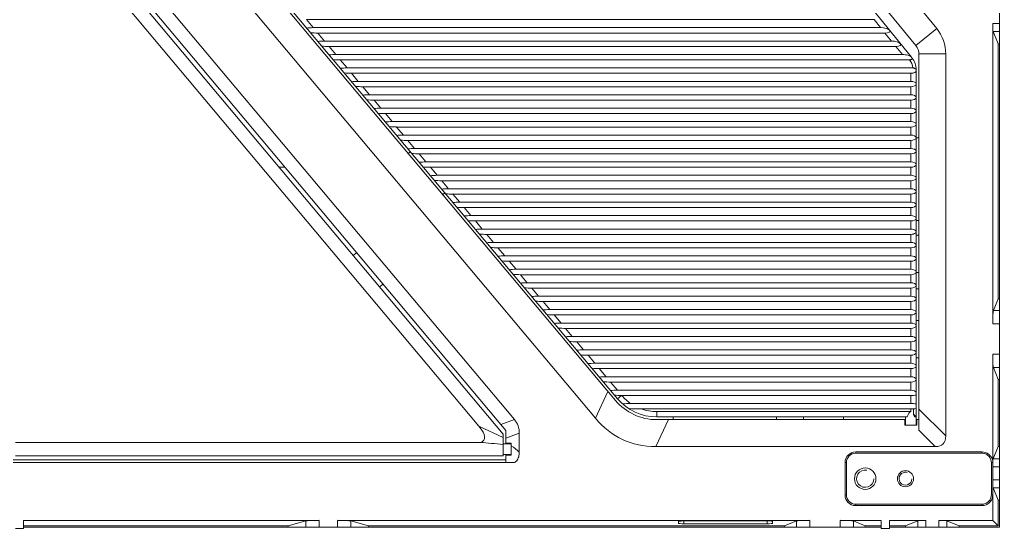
# Model space of a CAD drawing. Header units: millimetres. Extents: x 2185 to 26698, y 9658 to 17427.
# Drawn here: x 4788.9 to 5153.9, y 10597.3 to 10786.8 of the extents above; entities that cross this region are included whole.
import ezdxf

# ---------------------------------------------------------------- set-up
doc = ezdxf.new("R2010")
doc.units = ezdxf.units.MM
doc.linetypes.add('SLD-实线', pattern=[0])
doc.layers.add('文字层', color=8, linetype='SLD-实线', lineweight=15)

# ---------------------------------------------------------------- blocks, each defined once
blk = doc.blocks.new('76128193')
at = {"color": 7, "linetype": 'Continuous'}
for p, q in [((-3060.43, 2517.58), (-3060.43, 2106.28)), ((-3373.53, 2276.23), (-3210.92, 2082.44)), ((-3360.85, 2276.68), (-3203.43, 2089.07)), ((-3359.03, 2276.06), (-3202.67, 2089.72)), ((-3241.11, 2081.94), (-3395.93, 2266.44)), ((-3401.31, 2262.43), (-3245.28, 2076.48)), ((-3399.03, 2262.36), (-3244.28, 2077.93)), ((-3405.14, 2259.22), (-3254.31, 2079.47)), ((-3111.33, 2245.64), (-3091.55, 2221.27)), ((-3083.79, 2227.57), (-3099.75, 2247.24)), ((-3113.47, 2241.93), (-3093.18, 2216.93)), ((-3318.55, 2230.93), (-3107.12, 2230.93)), ((-3316.03, 2227.93), (-3318.55, 2230.93)), ((-3107.12, 2230.93), (-3104.69, 2227.93)), ((-3104.69, 2227.93), (-3316.03, 2227.93)), ((-3091.55, 2221.27), (-3083.79, 2227.57)), ((-3060.43, 2229.53), (-3062.93, 2229.53)), ((-3062.93, 2117.59), (-3062.93, 2229.53)), ((-3060.43, 2226.56), (-3062.79, 2226.56)), ((-3060.93, 2221.93), (-3062.79, 2226.56)), ((-3314.35, 2225.93), (-3103.06, 2225.93)), ((-3311.84, 2222.93), (-3314.35, 2225.93)), ((-3100.63, 2222.93), (-3311.84, 2222.93)), ((-3103.06, 2225.93), (-3100.63, 2222.93)), ((-3310.16, 2220.93), (-3099.01, 2220.93)), ((-3307.64, 2217.93), (-3310.16, 2220.93)), ((-3099.01, 2220.93), (-3096.57, 2217.93)), ((-3060.93, 2221.93), (-3060.43, 2221.93)), ((-3060.93, 2126.93), (-3060.93, 2221.93)), ((-3096.57, 2217.93), (-3307.64, 2217.93)), ((-3093.92, 2215.93), (-3305.96, 2215.93)), ((-3303.45, 2212.93), (-3305.96, 2215.93)), ((-3093, 2216.7), (-3093.18, 2216.93)), ((-3080.43, 2218.12), (-3090.43, 2218.12)), ((-3090.43, 2218.12), (-3090.43, 2078.01)), ((-3080.43, 2075.85), (-3080.43, 2218.12)), ((-3303.45, 2212.93), (-3092.67, 2212.93)), ((-3091.43, 2212.29), (-3091.43, 2091.93)), ((-3301.77, 2210.93), (-3093.43, 2210.93)), ((-3299.25, 2207.93), (-3301.77, 2210.93)), ((-3093.43, 2210.93), (-3093.43, 2207.93)), ((-3093.43, 2207.93), (-3299.25, 2207.93)), ((-3297.57, 2205.93), (-3093.43, 2205.93)), ((-3295.05, 2202.93), (-3297.57, 2205.93)), ((-3093.43, 2205.93), (-3093.43, 2202.93)), ((-3093.43, 2202.93), (-3295.05, 2202.93)), ((-3293.38, 2200.93), (-3093.43, 2200.93)), ((-3290.86, 2197.93), (-3293.38, 2200.93)), ((-3093.43, 2197.93), (-3290.86, 2197.93)), ((-3093.43, 2200.93), (-3093.43, 2197.93)), ((-3289.18, 2195.93), (-3093.43, 2195.93)), ((-3286.66, 2192.93), (-3289.18, 2195.93)), ((-3093.43, 2195.93), (-3093.43, 2192.93)), ((-3093.43, 2192.93), (-3286.66, 2192.93)), ((-3284.99, 2190.93), (-3093.43, 2190.93)), ((-3282.47, 2187.93), (-3284.99, 2190.93)), ((-3093.43, 2190.93), (-3093.43, 2187.93)), ((-3093.43, 2187.93), (-3282.47, 2187.93)), ((-3091.43, 2186.93), (-3090.43, 2186.93)), ((-3280.79, 2185.93), (-3093.43, 2185.93)), ((-3278.27, 2182.93), (-3280.79, 2185.93)), ((-3093.43, 2182.93), (-3278.27, 2182.93)), ((-3093.43, 2185.93), (-3093.43, 2182.93)), ((-3279.89, 2181.74), (-3280.65, 2181.1)), ((-3276.59, 2180.93), (-3093.43, 2180.93)), ((-3274.08, 2177.93), (-3276.59, 2180.93)), ((-3093.43, 2180.93), (-3093.43, 2177.93)), ((-3326.51, 2175.93), (-3328.73, 2175.93)), ((-3093.43, 2177.93), (-3274.08, 2177.93)), ((-3272.4, 2175.93), (-3093.43, 2175.93)), ((-3269.88, 2172.93), (-3272.4, 2175.93)), ((-3093.43, 2175.93), (-3093.43, 2172.93)), ((-3093.43, 2172.93), (-3269.88, 2172.93)), ((-3268.2, 2170.93), (-3093.43, 2170.93)), ((-3265.69, 2167.93), (-3268.2, 2170.93)), ((-3093.43, 2170.93), (-3093.43, 2167.93)), ((-3267.8, 2165.78), (-3267.03, 2166.42)), ((-3093.43, 2167.93), (-3265.69, 2167.93)), ((-3264.01, 2165.93), (-3093.43, 2165.93)), ((-3261.49, 2162.93), (-3264.01, 2165.93)), ((-3093.43, 2165.93), (-3093.43, 2162.93)), ((-3093.43, 2162.93), (-3261.49, 2162.93)), ((-3259.81, 2160.93), (-3093.43, 2160.93)), ((-3257.3, 2157.93), (-3259.81, 2160.93)), ((-3093.43, 2160.93), (-3093.43, 2157.93)), ((-3093.43, 2157.93), (-3257.3, 2157.93)), ((-3255.62, 2155.93), (-3093.43, 2155.93)), ((-3253.1, 2152.93), (-3255.62, 2155.93)), ((-3093.43, 2155.93), (-3093.43, 2152.93)), ((-3091.43, 2156.1), (-3090.43, 2156.1)), ((-3093.43, 2152.93), (-3253.1, 2152.93)), ((-3251.42, 2150.93), (-3093.43, 2150.93)), ((-3248.9, 2147.93), (-3251.42, 2150.93)), ((-3093.43, 2150.93), (-3093.43, 2147.93)), ((-3091.43, 2150.7), (-3090.43, 2150.7)), ((-3093.43, 2147.93), (-3248.9, 2147.93)), ((-3299.85, 2144.16), (-3301.15, 2143.07)), ((-3247.23, 2145.93), (-3093.43, 2145.93)), ((-3244.71, 2142.93), (-3247.23, 2145.93)), ((-3093.43, 2142.93), (-3244.71, 2142.93)), ((-3093.43, 2145.93), (-3093.43, 2142.93)), ((-3243.03, 2140.93), (-3093.43, 2140.93)), ((-3240.51, 2137.93), (-3243.03, 2140.93)), ((-3093.43, 2140.93), (-3093.43, 2137.93)), ((-3093.43, 2137.93), (-3240.51, 2137.93)), ((-3238.84, 2135.93), (-3093.43, 2135.93)), ((-3236.32, 2132.93), (-3238.84, 2135.93)), ((-3093.43, 2135.93), (-3093.43, 2132.93)), ((-3090.43, 2136.7), (-3091.43, 2136.7)), ((-3291.3, 2131.33), (-3290.04, 2132.46)), ((-3093.43, 2132.93), (-3236.32, 2132.93)), ((-3234.64, 2130.93), (-3093.43, 2130.93)), ((-3232.12, 2127.93), (-3234.64, 2130.93)), ((-3093.43, 2130.93), (-3093.43, 2127.93)), ((-3090.43, 2130.7), (-3091.43, 2130.7)), ((-3093.43, 2127.93), (-3232.12, 2127.93)), ((-3230.44, 2125.93), (-3093.43, 2125.93)), ((-3227.93, 2122.93), (-3230.44, 2125.93)), ((-3093.43, 2125.93), (-3093.43, 2122.93)), ((-3060.93, 2126.93), (-3062.69, 2122.54)), ((-3060.93, 2126.93), (-3060.43, 2126.93)), ((-3093.43, 2122.93), (-3227.93, 2122.93)), ((-3226.25, 2120.93), (-3093.43, 2120.93)), ((-3223.73, 2117.93), (-3226.25, 2120.93)), ((-3093.43, 2120.93), (-3093.43, 2117.93)), ((-3062.69, 2122.54), (-3060.43, 2122.54)), ((-3093.43, 2117.93), (-3223.73, 2117.93)), ((-3090.43, 2118.86), (-3091.43, 2118.86)), ((-3060.43, 2117.59), (-3062.93, 2117.59)), ((-3222.05, 2115.93), (-3093.43, 2115.93)), ((-3219.54, 2112.93), (-3222.05, 2115.93)), ((-3093.43, 2115.93), (-3093.43, 2112.93)), ((-3093.43, 2112.93), (-3219.54, 2112.93)), ((-3217.86, 2110.93), (-3093.43, 2110.93)), ((-3215.34, 2107.93), (-3217.86, 2110.93)), ((-3093.43, 2110.93), (-3093.43, 2107.93)), ((-3093.43, 2107.93), (-3215.34, 2107.93)), ((-3062.93, 2066.95), (-3062.93, 2106.31)), ((-3062.93, 2106.28), (-3060.43, 2106.28)), ((-3060.43, 2106.27), (-3060.43, 2041.93)), ((-3213.66, 2105.93), (-3093.43, 2105.93)), ((-3211.14, 2102.93), (-3213.66, 2105.93)), ((-3093.43, 2102.93), (-3211.14, 2102.93)), ((-3093.43, 2105.93), (-3093.43, 2102.93)), ((-3091.43, 2105), (-3090.43, 2105)), ((-3209.47, 2100.93), (-3093.43, 2100.93)), ((-3206.95, 2097.93), (-3209.47, 2100.93)), ((-3093.43, 2100.93), (-3093.43, 2097.93)), ((-3060.43, 2101.32), (-3062.69, 2101.32)), ((-3062.69, 2101.32), (-3060.93, 2096.93)), ((-3093.43, 2097.93), (-3206.95, 2097.93)), ((-3205.27, 2095.93), (-3093.43, 2095.93)), ((-3202.75, 2092.93), (-3205.27, 2095.93)), ((-3093.43, 2095.93), (-3093.43, 2092.93)), ((-3060.93, 2096.93), (-3060.43, 2096.93)), ((-3060.93, 2071.93), (-3060.93, 2096.93)), ((-3206.26, 2092.44), (-3210.92, 2082.44)), ((-3093.43, 2092.93), (-3202.75, 2092.93)), ((-3091.43, 2091.06), (-3091.43, 2091.93)), ((-3202.67, 2089.72), (-3201.22, 2090.93)), ((-3093.43, 2090.93), (-3201.08, 2090.93)), ((-3197.76, 2087.93), (-3093.43, 2087.93)), ((-3093.43, 2087.93), (-3093.43, 2090.93)), ((-3091.43, 2091.06), (-3091.43, 2079.93)), ((-3093.43, 2085.93), (-3193.86, 2085.93)), ((-3093.43, 2084.93), (-3188.11, 2084.93)), ((-3188.11, 2084.93), (-3188.11, 2082.93)), ((-3093.43, 2085.93), (-3093.43, 2084.93)), ((-3092.49, 2085.96), (-3092.49, 2083.99)), ((-3080.43, 2075.85), (-3090.43, 2085.85)), ((-3241.11, 2081.94), (-3246.11, 2080.12)), ((-3188.39, 2071.93), (-3183.72, 2081.93)), ((-3094.76, 2082.93), (-3188.11, 2082.93)), ((-3095.45, 2081.93), (-3188.11, 2081.93)), ((-3181.93, 2082.93), (-3181.93, 2081.93)), ((-3143.43, 2081.93), (-3143.43, 2082.93)), ((-3133.43, 2082.93), (-3133.43, 2081.93)), ((-3118.5, 2081.93), (-3118.5, 2082.93)), ((-3095.68, 2079.93), (-3095.68, 2081.93)), ((-3095.43, 2082.93), (-3095.43, 2079.93)), ((-3091.43, 2082.93), (-3092.49, 2083.99)), ((-3091.43, 2082.93), (-3092.11, 2082.93)), ((-3090.43, 2081.93), (-3091.43, 2081.93)), ((-3091.18, 2081.93), (-3091.18, 2079.93)), ((-3245.28, 2075.26), (-3254.31, 2079.47)), ((-3244.28, 2077.93), (-3244.28, 2073.18)), ((-3244.28, 2075.08), (-3239.28, 2076.9)), ((-3239.28, 2076.9), (-3239.28, 2069.85)), ((-3091.18, 2079.93), (-3095.68, 2079.93)), ((-3090.43, 2078.01), (-3084.36, 2071.93)), ((-3253.72, 2073.43), (-3426.99, 2073.43)), ((-3245.28, 2076.48), (-3245.28, 2068.43)), ((-3245.28, 2072.93), (-3242.28, 2072.93)), ((-3244.28, 2073.18), (-3242.28, 2073.18)), ((-3244.28, 2073.07), (-3242.28, 2073.07)), ((-3244.28, 2073.07), (-3244.28, 2072.93)), ((-3242.28, 2073.18), (-3242.28, 2068.68)), ((-3188.39, 2071.93), (-3084.36, 2071.93)), ((-3113.93, 2069.93), (-3066.94, 2069.93)), ((-3113.93, 2069.93), (-3113.93, 2069.43)), ((-3066.94, 2069.43), (-3066.94, 2069.93)), ((-3062.79, 2067.3), (-3060.93, 2071.93)), ((-3060.93, 2071.93), (-3060.43, 2071.93)), ((-3244.28, 2066.93), (-3429.66, 2066.93)), ((-3244.28, 2065.93), (-3429.66, 2065.93)), ((-3245.28, 2068.43), (-3426.99, 2068.43)), ((-3245.28, 2068.93), (-3242.28, 2068.93)), ((-3244.28, 2068.93), (-3244.28, 2068.79)), ((-3242.28, 2068.79), (-3244.28, 2068.79)), ((-3244.28, 2068.68), (-3242.28, 2068.68)), ((-3244.28, 2068.68), (-3244.28, 2065.93)), ((-3241.49, 2065.93), (-3241.33, 2065.95)), ((-3117.43, 2065.93), (-3117.93, 2065.93)), ((-3117.93, 2053.93), (-3117.93, 2065.93)), ((-3117.43, 2053.93), (-3117.43, 2065.93)), ((-3113.93, 2069.43), (-3066.94, 2069.43)), ((-3063.43, 2065.93), (-3063.43, 2053.93)), ((-3062.93, 2065.98), (-3062.93, 2066.95)), ((-3062.79, 2067.3), (-3060.43, 2067.3)), ((-3062.91, 2064.33), (-3060.43, 2064.33)), ((-3062.91, 2059.53), (-3062.91, 2064.33)), ((-3062.93, 2053.89), (-3062.93, 2059.53)), ((-3062.91, 2059.53), (-3060.43, 2059.53)), ((-3062.79, 2056.56), (-3060.43, 2056.56)), ((-3060.93, 2051.93), (-3062.79, 2056.56)), ((-3117.93, 2053.93), (-3117.43, 2053.93)), ((-3062.93, 2044.43), (-3062.93, 2053.89)), ((-3060.93, 2051.93), (-3060.43, 2051.93)), ((-3060.93, 2042.43), (-3060.93, 2051.93)), ((-3066.94, 2050.43), (-3113.93, 2050.43)), ((-3113.93, 2050.43), (-3113.93, 2049.93)), ((-3066.94, 2049.93), (-3113.93, 2049.93)), ((-3066.94, 2049.93), (-3066.94, 2050.43)), ((-3313.89, 2044.43), (-3423.93, 2044.43)), ((-3423.93, 2044.43), (-3423.93, 2041.43)), ((-3318.78, 2044.21), (-3325.43, 2042.43)), ((-3318.78, 2041.93), (-3318.78, 2044.21)), ((-3313.89, 2044.43), (-3313.89, 2041.93)), ((-3131.1, 2044.43), (-3306.98, 2044.43)), ((-3306.98, 2041.93), (-3306.98, 2044.43)), ((-3295.43, 2042.43), (-3302.09, 2044.21)), ((-3302.09, 2044.21), (-3302.09, 2041.93)), ((-3179.93, 2043.29), (-3179.93, 2044.09)), ((-3177.93, 2044.2), (-3146.93, 2044.2)), ((-3177.93, 2044.2), (-3177.93, 2043.17)), ((-3146.93, 2043.17), (-3146.93, 2044.2)), ((-3144.93, 2044.09), (-3144.93, 2043.29)), ((-3136.05, 2044.19), (-3140.43, 2042.43)), ((-3136.05, 2041.93), (-3136.05, 2044.19)), ((-3131.1, 2044.43), (-3131.1, 2041.93)), ((-3119.77, 2044.43), (-3104.43, 2044.43)), ((-3119.77, 2041.93), (-3119.77, 2044.43)), ((-3110.43, 2042.43), (-3114.82, 2044.19)), ((-3114.82, 2044.19), (-3114.82, 2041.93)), ((-3104.43, 2044.43), (-3104.43, 2041.43)), ((-3101.43, 2044.43), (-3087.83, 2044.43)), ((-3101.43, 2044.43), (-3101.43, 2041.43)), ((-3095.43, 2042.43), (-3090.8, 2044.28)), ((-3090.8, 2044.28), (-3090.8, 2041.93)), ((-3087.83, 2044.43), (-3087.83, 2041.93)), ((-3083.03, 2044.43), (-3062.93, 2044.43)), ((-3083.03, 2044.43), (-3083.03, 2041.93)), ((-3080.07, 2044.28), (-3075.43, 2042.43)), ((-3080.07, 2044.28), (-3080.07, 2041.93)), ((-3062.93, 2044.43), (-3060.93, 2042.43)), ((-3423.93, 2041.43), (-3426.93, 2041.43)), ((-3423.93, 2042.43), (-3325.43, 2042.43)), ((-3423.93, 2041.93), (-3104.43, 2041.93)), ((-3325.43, 2042.43), (-3325.43, 2041.93)), ((-3295.43, 2042.43), (-3140.43, 2042.43)), ((-3295.43, 2042.43), (-3295.43, 2041.93)), ((-3177.93, 2043.17), (-3146.93, 2043.17)), ((-3140.43, 2042.43), (-3140.43, 2041.93)), ((-3110.43, 2042.43), (-3104.43, 2042.43)), ((-3110.43, 2042.43), (-3110.43, 2041.93)), ((-3101.43, 2041.43), (-3104.43, 2041.43)), ((-3101.43, 2042.43), (-3095.43, 2042.43)), ((-3101.43, 2041.93), (-3060.43, 2041.93)), ((-3095.43, 2042.43), (-3095.43, 2041.93)), ((-3075.43, 2042.43), (-3060.93, 2042.43)), ((-3075.43, 2042.43), (-3075.43, 2041.93))]:
    blk.add_line(p, q, dxfattribs=at)
for centre, radius in [((-3110.43, 2059.93), 4), ((-3095.43, 2059.93), 3)]:
    blk.add_circle(centre, radius, dxfattribs=at)
for centre, radius, start, end in [((-3095.43, 2218.12), 15, 0, 39.0635), ((-3310.19, 2248), 27.07, 264.2966, 270.0705), ((-3095.43, 2218.12), 5, 0, 39.0635), ((-3098.43, 2212.29), 5.8, 6.3356, 38.8728), ((-3098.43, 2212.29), 7, 0, 39.0635), ((-3092.67, 2211.44), 1.49, 75.3897, 89.9511), ((-3188.11, 2101.93), 20, 220, 270), ((-3188.11, 2101.93), 19, 220, 270), ((-3201.08, 2118.44), 27.5, 269.6931, 270), ((-3188.11, 2101.93), 17, 220.3202, 235.4397), ((-3188.11, 2101.93), 17, 250.2499, 270), ((-3113.93, 2065.93), 4, 90.0031, 180), ((-3113.93, 2065.93), 3.5, 90.0091, 180), ((-3110.43, 2059.93), 3.2, 78.1353, 360), ((-3095.43, 2059.93), 2.4, 74.0896, 0), ((-3113.93, 2053.93), 4, 180, 269.9969), ((-3113.93, 2053.93), 3.5, 180, 269.9908)]:
    blk.add_arc(centre, radius, start, end, dxfattribs=at)
for centre, major_axis, ratio, start_param, end_param in [((-3315.19, 2226.93), (5.29, -0.16), 0.186515, 1.735928, 2.259526), ((-3103.88, 2226.93), (2.7, -0.34), 0.348247, -1.221391, 1.920201), ((-3062.76, 2229.53), (0, 3), 0.057143, -4.712389, -3.28349), ((-3315.19, 2226.93), (5.29, -0.16), 0.186515, -1.929264, -1.405665), ((-3311, 2221.93), (5.29, -0.16), 0.186515, 1.735928, 2.259526), ((-3099.82, 2221.93), (2.7, -0.34), 0.348247, -1.221391, 1.920201), ((-3306.8, 2216.93), (5.29, -0.16), 0.186515, -1.929264, -1.405665), ((-3095.76, 2216.93), (2.7, -0.34), 0.348247, 6.63259, 8.203387), ((-3302.61, 2211.93), (5.29, -0.16), 0.186515, 1.735928, 2.259526), ((-3302.61, 2211.93), (5.29, -0.16), 0.186515, -1.929264, -1.405665), ((-3298.41, 2206.93), (5.29, -0.16), 0.186515, 1.735928, 2.259526), ((-3298.41, 2206.93), (5.29, -0.16), 0.186515, -1.929264, -1.405665), ((-3093.43, 2206.93), (2, 0), 0.500007, -1.570796, 1.570796), ((-3294.22, 2201.93), (5.29, -0.16), 0.186515, 1.735928, 2.259526), ((-3294.22, 2201.93), (5.29, -0.16), 0.186515, -1.929264, -1.405665), ((-3093.43, 2201.93), (2, 0), 0.500007, -1.570796, 1.570796), ((-3290.02, 2196.93), (5.29, -0.16), 0.186515, 1.735928, 2.259526), ((-3093.43, 2196.93), (2, 0), 0.500007, -1.570796, 1.570796), ((-3290.02, 2196.93), (5.29, -0.16), 0.186515, -1.929264, -1.405665), ((-3285.82, 2191.93), (5.29, -0.16), 0.186515, 1.735928, 2.259526), ((-3285.82, 2191.93), (5.29, -0.16), 0.186515, -1.929264, -1.405665), ((-3093.43, 2191.93), (2, 0), 0.500007, -1.570796, 1.570796), ((-3281.63, 2186.93), (5.29, -0.16), 0.186515, 1.735928, 2.259526), ((-3093.43, 2186.93), (2, 0), 0.500007, -1.570796, 1.570796), ((-3281.63, 2186.93), (5.29, -0.16), 0.186515, -1.929264, -1.405665), ((-3277.43, 2181.93), (5.29, -0.16), 0.186515, 1.735928, 2.259526), ((-3093.43, 2181.93), (2, 0), 0.500007, -1.570796, 1.570796), ((-3277.43, 2181.93), (5.29, -0.16), 0.186515, -1.929264, -1.405665), ((-3273.24, 2176.93), (5.29, -0.16), 0.186515, 1.735928, 2.259526), ((-3273.24, 2176.93), (5.29, -0.16), 0.186515, -1.929264, -1.405665), ((-3093.43, 2176.93), (2, 0), 0.500007, -1.570796, 1.570796), ((-3269.04, 2171.93), (5.29, -0.16), 0.186515, 1.735928, 2.259526), ((-3093.43, 2171.93), (2, 0), 0.500007, -1.570796, 1.570796), ((-3269.04, 2171.93), (5.29, -0.16), 0.186515, -1.929264, -1.405665), ((-3264.85, 2166.93), (5.29, -0.16), 0.186515, 1.735928, 2.259526), ((-3264.85, 2166.93), (5.29, -0.16), 0.186515, -1.929264, -1.405665), ((-3093.43, 2166.93), (2, 0), 0.500007, -1.570796, 1.570796), ((-3260.65, 2161.93), (5.29, -0.16), 0.186515, 1.735928, 2.259526), ((-3260.65, 2161.93), (5.29, -0.16), 0.186515, -1.929264, -1.405665), ((-3093.43, 2161.93), (2, 0), 0.500007, -1.570796, 1.570796), ((-3256.46, 2156.93), (5.29, -0.16), 0.186515, 1.735928, 2.259526), ((-3093.43, 2156.93), (2, 0), 0.500007, -1.570796, 1.570796), ((-3256.46, 2156.93), (5.29, -0.16), 0.186515, -1.929264, -1.405665), ((-3252.26, 2151.93), (5.29, -0.16), 0.186515, 1.735928, 2.259526), ((-3252.26, 2151.93), (5.29, -0.16), 0.186515, -1.929264, -1.405665), ((-3093.43, 2151.93), (2, 0), 0.500007, 4.712389, 7.853982), ((-3248.07, 2146.93), (5.29, -0.16), 0.186515, 1.735928, 2.259526), ((-3093.43, 2146.93), (2, 0), 0.500007, -1.570796, 1.570796), ((-3248.07, 2146.93), (5.29, -0.16), 0.186515, -1.929264, -1.405665), ((-3243.87, 2141.93), (5.29, -0.16), 0.186515, 1.735928, 2.259526), ((-3093.43, 2141.93), (2, 0), 0.500007, -1.570796, 1.570796), ((-3243.87, 2141.93), (5.29, -0.16), 0.186515, -1.929264, -1.405665), ((-3239.67, 2136.93), (5.29, -0.16), 0.186515, 1.735928, 2.259526), ((-3239.67, 2136.93), (5.29, -0.16), 0.186515, -1.929264, -1.405665), ((-3093.43, 2136.93), (2, 0), 0.500007, -1.570796, 1.570796), ((-3235.48, 2131.93), (5.29, -0.16), 0.186515, 1.735928, 2.259526), ((-3093.43, 2131.93), (2, 0), 0.500007, -1.570796, 1.570796), ((-3235.48, 2131.93), (5.29, -0.16), 0.186515, -1.929264, -1.405665), ((-3231.28, 2126.93), (5.29, -0.16), 0.186515, 1.735928, 2.259526), ((-3231.28, 2126.93), (5.29, -0.16), 0.186515, -1.929264, -1.405665), ((-3093.43, 2126.93), (2, 0), 0.500007, -1.570796, 1.570796), ((-3227.09, 2121.93), (5.29, -0.16), 0.186515, 1.735928, 2.259526), ((-3227.09, 2121.93), (5.29, -0.16), 0.186515, -1.929264, -1.405665), ((-3093.43, 2121.93), (2, 0), 0.500007, -1.570796, 1.570796), ((-3062.65, 2117.59), (0, 5), 0.057143, 0.141897, 1.570796), ((-3222.89, 2116.93), (5.29, -0.16), 0.186515, 1.735928, 2.259526), ((-3093.43, 2116.93), (2, 0), 0.500007, -1.570796, 1.570796), ((-3222.89, 2116.93), (5.29, -0.16), 0.186515, -1.929264, -1.405665), ((-3218.7, 2111.93), (5.29, -0.16), 0.186515, 1.735928, 2.259526), ((-3218.7, 2111.93), (5.29, -0.16), 0.186515, -1.929264, -1.405665), ((-3093.43, 2111.93), (2, 0), 0.500007, -1.570796, 1.570796), ((-3214.5, 2106.93), (5.29, -0.16), 0.186515, 1.735928, 2.259526), ((-3214.5, 2106.93), (5.29, -0.16), 0.186515, -1.929264, -1.405665), ((-3093.43, 2106.93), (2, 0), 0.500007, -1.570796, 1.570796), ((-3210.31, 2101.93), (5.29, -0.16), 0.186515, 1.735928, 2.259526), ((-3093.43, 2101.93), (2, 0), 0.500007, -1.570796, 1.570796), ((-3210.31, 2101.93), (5.29, -0.16), 0.186515, -1.929264, -1.405665), ((-3206.11, 2096.93), (5.29, -0.16), 0.186515, 1.735928, 2.259526), ((-3206.11, 2096.93), (5.29, -0.16), 0.186515, -1.929264, -1.405665), ((-3093.43, 2096.93), (2, 0), 0.500007, -1.570796, 1.570796), ((-3201.91, 2091.93), (5.29, -0.16), 0.186515, 1.735928, 2.259526), ((-3093.43, 2091.93), (2, 0), 0.500007, 0.000001, 1.570796), ((-3201.91, 2091.93), (5.29, -0.16), 0.186515, -1.929264, -1.433756), ((-3093.43, 2091.93), (4, 0), 0.250002, -1.570796, -1.047198), ((-3093.43, 2086.93), (4, 0), 0.250002, 1.047198, 1.570796), ((-2845.45, 2836.78), (355.43, 762.22), 0.178355, 3.058615, 3.22457), ((-3093.43, 2076.93), (0, 8), 0.25, -0.722733, -0.489956), ((-4110.91, 2474.93), (858.57, -400.36), 0.042224, -0.040423, 0.090304), ((-2962.9, 1939.6), (310.21, -129.43), 0.111795, 2.759001, 2.829922), ((-3182.41, 2173.91), (101, -101), 0.140028, -0.139123, 0.139123), ((-3062.76, 2064.33), (0, 3), 0.057143, 0.141897, 1.570796), ((-3313.89, 2044.15), (5, 0), 0.057143, 1.570796, 2.930499), ((-3306.98, 2044.15), (5, 0), 0.057143, 0.211093, 1.570796), ((-3177.93, 2044.09), (2, 0), 0.057143, 1.570796, 3.141593), ((-3146.93, 2044.09), (2, 0), 0.057143, 0, 1.570796), ((-3131.1, 2044.15), (5, 0), 0.057143, 1.570796, 2.999696), ((-3119.77, 2044.15), (5, 0), 0.057143, 0.141897, 1.570796), ((-3087.83, 2044.26), (3, 0), 0.057143, 1.570796, 2.999696), ((-3083.03, 2044.26), (3, 0), 0.057143, 0.141897, 1.570796), ((-3177.93, 2043.29), (2, 0), 0.057143, 3.141593, 4.712389), ((-3146.93, 2043.29), (2, 0), 0.057143, -1.570796, 0)]:
    blk.add_ellipse(centre, major_axis=major_axis, ratio=ratio, start_param=start_param, end_param=end_param, dxfattribs=at)
for points in [[(-3307.64, 2217.93), (-3308.48, 2217.93), (-3309.31, 2217.9), (-3310.14, 2217.8)], [(-3091.95, 2212.74), (-3092.06, 2212.8), (-3092.17, 2212.85), (-3092.29, 2212.88)], [(-3197.76, 2087.93), (-3198.78, 2087.93), (-3199.8, 2087.91), (-3200.81, 2087.8)], [(-3198.57, 2086.06), (-3197, 2085.95), (-3195.43, 2085.93), (-3193.86, 2085.93)], [(-3092.49, 2085.96), (-3092.14, 2085.98), (-3091.78, 2086.01), (-3091.43, 2086.06)], [(-3239.28, 2069.85), (-3240.17, 2070.74), (-3241.2, 2071.48), (-3242.28, 2072.14)], [(-3062.91, 2065.98), (-3063.08, 2065.93), (-3063.26, 2065.95), (-3063.43, 2065.93)], [(-3063.43, 2053.93), (-3063.26, 2053.91), (-3063.09, 2053.93), (-3062.92, 2053.89)]]:
    blk.add_open_spline(points, degree=3, dxfattribs=at)
for points, knots in [([(-3093.92, 2215.93), (-3093.8, 2215.93), (-3093.56, 2215.95), (-3093.28, 2216.04), (-3093.09, 2216.18), (-3092.96, 2216.4), (-3092.97, 2216.62), (-3093.04, 2216.74)], [0, 0, 0, 0, 0.24897, 0.486615, 0.603625, 0.72395, 1, 1, 1, 1]), ([(-3093.43, 2210.93), (-3093.24, 2210.93), (-3092.84, 2210.96), (-3092.11, 2211.12), (-3091.42, 2211.54), (-3091.43, 2211.93)], [0, 0, 0, 0, 0.250262, 0.50173, 1, 1, 1, 1]), ([(-3091.43, 2211.94), (-3091.42, 2212.12), (-3091.56, 2212.45), (-3091.82, 2212.67), (-3091.95, 2212.74)], [0, 0, 0, 0, 0.527971, 1, 1, 1, 1]), ([(-3062.93, 2106.31), (-3062.93, 2105.72), (-3062.92, 2104.62), (-3062.88, 2103.15), (-3062.82, 2102.13), (-3062.75, 2101.57), (-3062.71, 2101.38), (-3062.69, 2101.32)], [0, 0, 0, 0, 0.351993, 0.660199, 0.885472, 0.9577, 1, 1, 1, 1]), ([(-3093.43, 2084.93), (-3093.54, 2084.93), (-3093.75, 2084.86), (-3094.06, 2084.56), (-3094.44, 2083.93), (-3094.64, 2083.33), (-3094.76, 2082.93)], [0, 0, 0, 0, 0.127121, 0.253182, 0.502891, 1, 1, 1, 1]), ([(-3092.49, 2085.96), (-3092.57, 2085.95), (-3092.88, 2085.93), (-3093.19, 2085.93), (-3093.43, 2085.93)], [0, 0, 0, 0, 0.236418, 1, 1, 1, 1]), ([(-3239.28, 2076.9), (-3239.28, 2077.8), (-3239.57, 2079.64), (-3240.53, 2081.24), (-3241.11, 2081.94)], [0, 0, 0, 0, 0.5, 1, 1, 1, 1]), ([(-3241.33, 2065.94), (-3241.13, 2065.96), (-3240.74, 2066.09), (-3240.25, 2066.59), (-3239.8, 2067.25), (-3239.38, 2068.36), (-3239.28, 2069.26), (-3239.28, 2069.85)], [0, 0, 0, 0, 0.123951, 0.250063, 0.437343, 0.625176, 1, 1, 1, 1]), ([(-3062.95, 2066.88), (-3063.06, 2067.31), (-3063.5, 2068.11), (-3064.66, 2069.47), (-3066.06, 2069.94), (-3066.94, 2069.93)], [0, 0, 0, 0, 0.251701, 0.503486, 1, 1, 1, 1]), ([(-3244.28, 2065.93), (-3243.81, 2065.93), (-3243.11, 2065.93), (-3242.18, 2065.94), (-3241.72, 2065.92), (-3241.49, 2065.93)], [0, 0, 0, 0, 0.499981, 0.750078, 1, 1, 1, 1]), ([(-3066.94, 2069.43), (-3066.49, 2069.43), (-3065.57, 2069.25), (-3064.4, 2068.47), (-3063.62, 2067.31), (-3063.44, 2066.38), (-3063.43, 2065.93)], [0, 0, 0, 0, 0.250026, 0.5, 0.749975, 1, 1, 1, 1]), ([(-3062.91, 2064.33), (-3062.91, 2064.6), (-3062.97, 2065.15), (-3062.91, 2065.7), (-3062.91, 2065.98)], [0, 0, 0, 0, 0.500023, 1, 1, 1, 1]), ([(-3062.79, 2056.56), (-3062.83, 2056.67), (-3062.85, 2057.01), (-3062.9, 2057.65), (-3062.93, 2058.53), (-3062.93, 2059.18), (-3062.93, 2059.53)], [0, 0, 0, 0, 0.114391, 0.339437, 0.647663, 1, 1, 1, 1]), ([(-3063.43, 2053.93), (-3063.44, 2053.48), (-3063.62, 2052.56), (-3064.4, 2051.39), (-3065.57, 2050.61), (-3066.49, 2050.43), (-3066.94, 2050.43)], [0, 0, 0, 0, 0.250025, 0.499999, 0.749974, 1, 1, 1, 1]), ([(-3066.94, 2049.93), (-3066.42, 2049.93), (-3065.38, 2050.13), (-3064.04, 2051), (-3063.13, 2052.31), (-3062.94, 2053.36), (-3062.93, 2053.87)], [0, 0, 0, 0, 0.250084, 0.500115, 0.750092, 1, 1, 1, 1])]:
    blk.add_open_spline(points, degree=3, knots=knots, dxfattribs=at)

msp = doc.modelspace()

# ---------------------------------------------------------------- block references
at = {"layer": '文字层'}
msp.add_blockref('76128193', (8214.333, 8555.845), dxfattribs=at)

doc.saveas('drawing.dxf')
